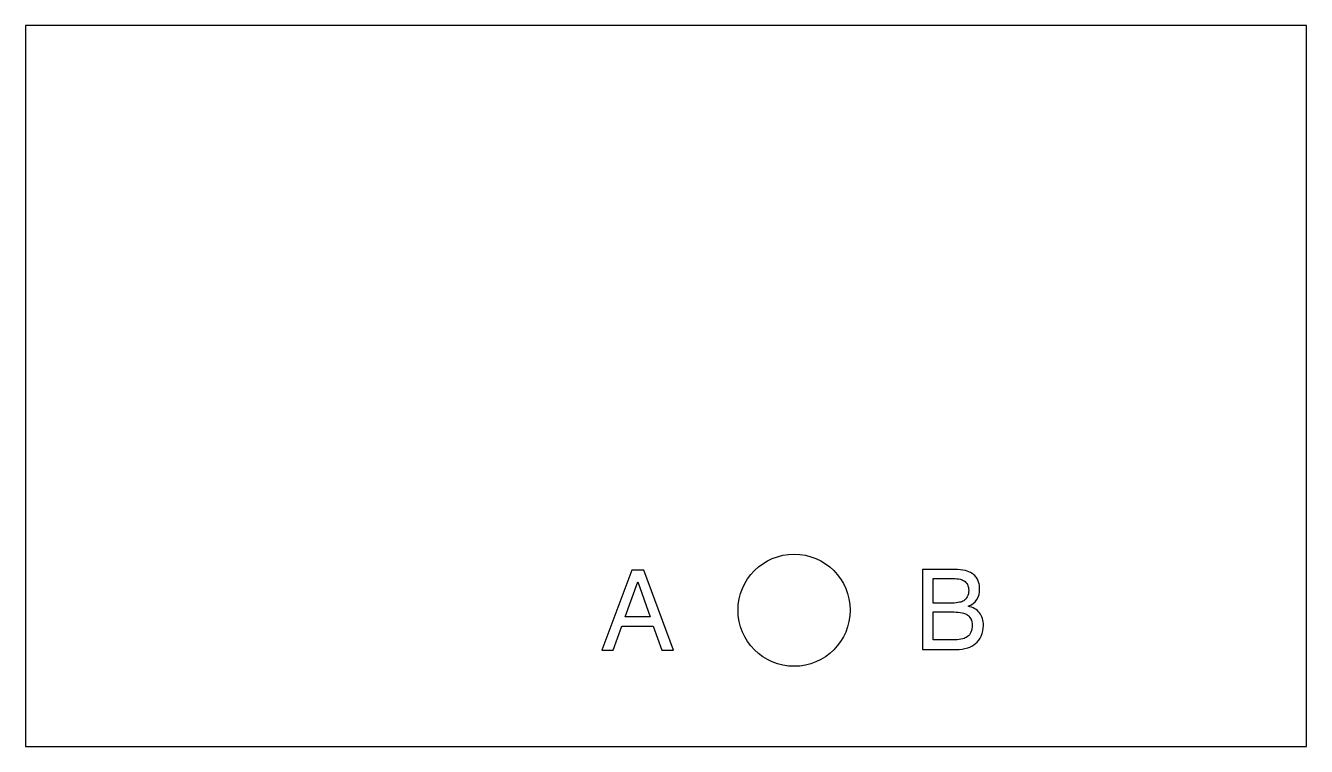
# Model space of a CAD drawing. Header units: millimetres. Extents: x -40 to 40, y -22.5 to 22.5.
import ezdxf

# ---------------------------------------------------------------- set-up
doc = ezdxf.new("R2010")
doc.units = ezdxf.units.MM
doc.layers.get('0').update_dxf_attribs({"lineweight": 25, "true_color": 0xffffff})
doc.layers.add('docu', color=178, linetype='Continuous', lineweight=25, true_color=0x000000)
doc.layers.add('engraving', color=2, linetype='Continuous', lineweight=25, true_color=0xffff00)

msp = doc.modelspace()

# ---------------------------------------------------------------- linework, layer by layer
msp.add_circle((8, -14), 3.5)
at = {"layer": 'docu'}
for p, q in [((40, 22.5), (-40, 22.5)), ((-40, 22.5), (-40, -22.5)), ((40, -22.5), (40, 22.5)), ((-40, -22.5), (40, -22.5))]:
    msp.add_line(p, q, dxfattribs=at)
at = {"layer": 'engraving', "flags": 128}
for points in [[(-4, -16.5), (-3.297, -16.5), (-2.761, -15.005), (-0.794, -15.005), (-0.266, -16.5), (0.472, -16.5), (-1.392, -11.5), (-2.143, -11.5)], [(-2.553, -14.421), (-1.767, -12.217), (-0.995, -14.421)]]:
    msp.add_lwpolyline(points, close=True, dxfattribs=at)
for points in [[(16.015, -16.453), (18.136, -16.453, 0.074882), (18.843, -16.347, 0.096918), (19.331, -16.085, 0.118225), (19.689, -15.614, 0.104034), (19.827, -14.958, 0.074554), (19.759, -14.506, 0.08968), (19.584, -14.168, 0.097358), (19.29, -13.909, 0.085746), (18.874, -13.755, 0.331877), (19.59, -12.67, 0.047211), (19.56, -12.36, 0.058421), (19.485, -12.12, 0.073567), (19.335, -11.886, 0.07143), (19.12, -11.7, 0.086812), (18.712, -11.529, 0.055888), (18.033, -11.453), (16.015, -11.453)], [(16.698, -13.554), (16.698, -12.023), (17.942, -12.023, -0.052964), (18.369, -12.069, -0.085506), (18.617, -12.168, -0.14235), (18.823, -12.396, -0.11357), (18.908, -12.768, -0.112792), (18.818, -13.165, -0.144128), (18.602, -13.403, -0.085565), (18.342, -13.506, -0.051929), (17.886, -13.554)], [(16.698, -15.848), (16.698, -14.11), (17.998, -14.11, -0.048753), (18.499, -14.159, -0.081176), (18.784, -14.265, -0.146677), (19.029, -14.523, -0.11789), (19.131, -14.951, -0.103521), (19.043, -15.376, -0.129923), (18.826, -15.648, -0.095767), (18.539, -15.787, -0.064962), (18.074, -15.848)]]:
    msp.add_lwpolyline(points, format="xyb", close=True, dxfattribs=at)

doc.saveas('drawing.dxf')
